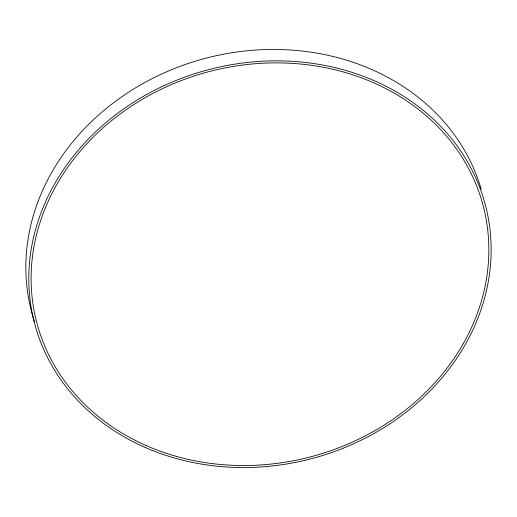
<?xml version="1.0" encoding="UTF-8"?>
<svg xmlns="http://www.w3.org/2000/svg" width="517" height="517" viewBox="0 0 517 517"><rect width="100%" height="100%" fill="white"/><g stroke="black" fill="none" stroke-linecap="round" stroke-linejoin="round"><path stroke-width="0.78" d="M34.51 321.774A233.051 201.21 -14.5 0 1 197.391 60.573A233.051 201.21 -14.5 0 1 481.185 189.132M146.531 445.712A230.718 199.2 -14.5 0 0 488.836 248.832A230.718 199.2 -14.5 0 0 144.547 98.03A230.718 199.2 -14.5 0 0 146.531 445.712M145.387 447.548A233.051 201.21 -14.5 0 0 491.15 248.677A233.051 201.21 -14.5 0 0 143.377 96.349A233.051 201.21 -14.5 0 0 145.387 447.548"/></g></svg>
